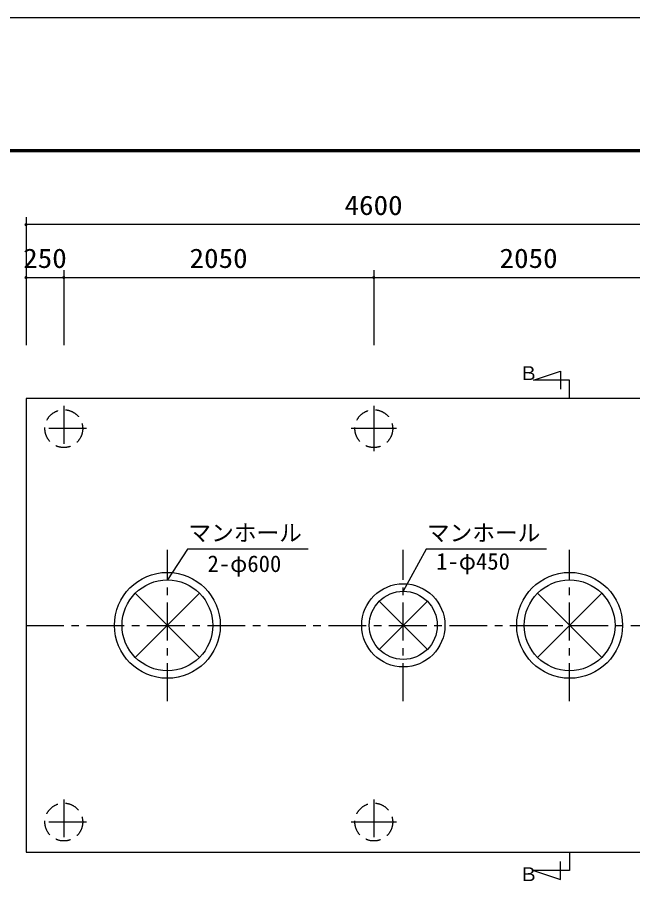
# Model space of a CAD drawing. Units: millimetres, scale not verified. Extents: x -14850 to 14850, y -10500 to 10500.
# Drawn here: x -9948 to -5884, y 4647 to 10500 of the extents above; entities that cross this region are included whole.
import ezdxf
from ezdxf.enums import TextEntityAlignment as Align

# ---------------------------------------------------------------- set-up
doc = ezdxf.new("R2010")
doc.units = ezdxf.units.MM
doc.header["$LTSCALE"] = 50
for name, pattern in [('CHAIN1', [8, 5, -1, 1, -1]), ('DASHED2', [3, 2, -1]), ('LONG_DASHED1', [7, 6, -1])]:
    doc.linetypes.add(name, pattern=pattern)
for name, color, linetype, lineweight in [('0-0_躯体', 5, 'Continuous', 25), ('0-1_製作', 5, 'Continuous', 25), ('0-5_図面枠', 7, 'Continuous', 25), ('0-6_Axis_waku', 7, 'Continuous', 25)]:
    doc.layers.add(name, color=color, linetype=linetype, lineweight=lineweight)
doc.styles.add('ＭＳ ゴシック', font='')
doc.styles.get('ＭＳ ゴシック').set_extended_font_data('MS Gothic')

msp = doc.modelspace()

# ---------------------------------------------------------------- linework, layer by layer
at = {"layer": '0-0_躯体', "color": 3}
for p, q in [((-6298.51, 7984.31), (-6298.51, 8104.31)), ((-8746.37, 6272.18), (-9170.64, 6696.44)), ((-9170.64, 6272.18), (-8746.37, 6696.44)), ((-6086.37, 6272.18), (-6510.64, 6696.44)), ((-6510.64, 6272.18), (-6086.37, 6696.44)), ((-7239.41, 6325.21), (-7557.6, 6643.41)), ((-7557.6, 6325.21), (-7239.41, 6643.41)), ((-6298.51, 4984.31), (-6298.51, 4864.31))]:
    msp.add_line(p, q, dxfattribs=at)
at = {"layer": '0-0_躯体', "color": 2}
for p, q in [((-9893.51, 7984.31), (-9893.51, 4984.31)), ((-5293.51, 7984.31), (-9893.51, 7984.31)), ((-9893.51, 4984.31), (-5293.51, 4984.31))]:
    msp.add_line(p, q, dxfattribs=at)
at = {"layer": '0-0_躯体', "color": 2, "linetype": 'CHAIN1'}
for p, q in [((-9643.51, 7934.31), (-9643.51, 7634.31)), ((-7593.51, 7934.31), (-7593.51, 7634.31)), ((-9493.51, 7784.31), (-9793.51, 7784.31)), ((-7443.51, 7784.31), (-7743.51, 7784.31)), ((-9643.51, 5334.31), (-9643.51, 5034.31)), ((-7593.51, 5334.31), (-7593.51, 5034.31)), ((-9493.51, 5184.31), (-9793.51, 5184.31))]:
    msp.add_line(p, q, dxfattribs=at)
at = {"layer": '0-0_躯体', "color": 2, "linetype": 'LONG_DASHED1'}
for p, q in [((-7593.51, 7934.31), (-7593.51, 7634.31)), ((-7443.51, 7784.31), (-7743.51, 7784.31)), ((-7443.51, 5184.31), (-7743.51, 5184.31))]:
    msp.add_line(p, q, dxfattribs=at)
at = {"layer": '0-0_躯体', "color": 3, "linetype": 'CHAIN1'}
for p, q in [((-8958.51, 5984.31), (-8958.51, 6984.31)), ((-7398.51, 5984.31), (-7398.51, 6984.31)), ((-6298.51, 5984.31), (-6298.51, 6984.31)), ((-9893.51, 6484.31), (-5293.51, 6484.31))]:
    msp.add_line(p, q, dxfattribs=at)
at = {"layer": '0-0_躯体', "color": 2, "linetype": 'DASHED2'}
msp.add_line((-7443.51, 5184.31), (-7743.51, 5184.31), dxfattribs=at)
at = {"layer": '0-0_躯体', "color": 3}
for points in [[(-6298.51, 8104.31), (-6538.51, 8104.31), (-6358.51, 8164.31), (-6358.51, 8044.31)], [(-6298.51, 4864.31), (-6538.51, 4864.31), (-6358.51, 4804.31), (-6358.51, 4924.31)]]:
    msp.add_lwpolyline(points, dxfattribs=at)
at = {"layer": '0-0_躯体', "color": 4}
for points in [[(-8027.53, 6987.41), (-8825.01, 6987.41), (-8958.51, 6784.31)], [(-6450.6, 6987.41), (-7248.08, 6987.41), (-7398.51, 6709.31)]]:
    msp.add_lwpolyline(points, dxfattribs=at)
at = {"layer": '0-0_躯体', "color": 2, "linetype": 'DASHED2'}
for centre in [(-9643.51, 7784.31), (-7593.51, 7784.31), (-9643.51, 5184.31), (-7593.51, 5184.31)]:
    msp.add_circle(centre, 125, dxfattribs=at)
at = {"layer": '0-0_躯体', "color": 3}
for centre, radius in [((-8958.51, 6484.31), 350), ((-6298.51, 6484.31), 350), ((-8958.51, 6484.31), 300), ((-7398.51, 6484.31), 275), ((-6298.51, 6484.31), 300), ((-7398.51, 6484.31), 225)]:
    msp.add_circle(centre, radius, dxfattribs=at)
at = {"layer": '0-1_製作', "color": 2}
for p, q in [((-9893.51, 9182.65), (-9893.51, 8336.7)), ((-5293.51, 9132.65), (-9893.51, 9132.65)), ((-9893.51, 8782.65), (-9643.51, 8782.65)), ((-9643.51, 8832.65), (-9643.51, 8336.7)), ((-9643.51, 8782.65), (-7593.51, 8782.65)), ((-7593.51, 8832.65), (-7593.51, 8336.7)), ((-7593.51, 8782.65), (-5543.51, 8782.65))]:
    msp.add_line(p, q, dxfattribs=at)
at = {"layer": '0-1_製作'}
for points in [[(-9893.51, 9142.65), (-9903.51, 9132.65), (-9894.76, 9142.57)], [(-9893.51, 9142.65), (-9893.51, 9132.65), (-9903.51, 9132.65)], [(-9894.76, 9142.57), (-9903.51, 9132.65), (-9903.49, 9133.28)], [(-9893.51, 9132.65), (-9903.43, 9131.4), (-9903.51, 9132.65)], [(-9894.76, 9142.57), (-9903.49, 9133.28), (-9895.99, 9142.34)], [(-9895.99, 9142.34), (-9903.49, 9133.28), (-9903.33, 9134.53)], [(-9893.51, 9132.65), (-9903.19, 9130.16), (-9903.43, 9131.4)], [(-9895.99, 9142.34), (-9903.33, 9134.53), (-9897.19, 9141.95)], [(-9897.19, 9141.95), (-9903.33, 9134.53), (-9903.02, 9135.74)], [(-9893.51, 9132.65), (-9902.8, 9128.97), (-9903.19, 9130.16)], [(-9897.19, 9141.95), (-9903.02, 9135.74), (-9898.32, 9141.41)], [(-9898.32, 9141.41), (-9903.02, 9135.74), (-9902.55, 9136.91)], [(-9893.51, 9132.65), (-9902.27, 9127.83), (-9902.8, 9128.97)], [(-9898.32, 9141.41), (-9902.55, 9136.91), (-9899.38, 9140.74)], [(-9899.38, 9140.74), (-9902.55, 9136.91), (-9901.95, 9138.01)], [(-9893.51, 9132.65), (-9901.6, 9126.77), (-9902.27, 9127.83)], [(-9899.38, 9140.74), (-9901.95, 9138.01), (-9900.35, 9139.94)], [(-9900.35, 9139.94), (-9901.95, 9138.01), (-9901.21, 9139.03)], [(-9893.51, 9132.65), (-9900.8, 9125.81), (-9901.6, 9126.77)], [(-9893.51, 9132.65), (-9899.88, 9124.95), (-9900.8, 9125.81)], [(-9893.51, 9122.65), (-9899.88, 9124.95), (-9893.51, 9132.65)], [(-9892.88, 9142.63), (-9893.51, 9132.65), (-9893.51, 9142.65)], [(-9891.63, 9142.47), (-9893.51, 9132.65), (-9892.88, 9142.63)], [(-9890.42, 9142.16), (-9893.51, 9132.65), (-9891.63, 9142.47)], [(-9889.25, 9141.7), (-9893.51, 9132.65), (-9890.42, 9142.16)], [(-9888.15, 9141.09), (-9893.51, 9132.65), (-9889.25, 9141.7)], [(-9887.13, 9140.36), (-9893.51, 9132.65), (-9888.15, 9141.09)], [(-9886.22, 9139.5), (-9893.51, 9132.65), (-9887.13, 9140.36)], [(-9886.22, 9139.5), (-9883.51, 9132.65), (-9893.51, 9132.65)], [(-9883.51, 9132.65), (-9893.51, 9122.65), (-9893.51, 9132.65)], [(-9883.51, 9132.65), (-9892.25, 9122.73), (-9893.51, 9122.65)], [(-9883.53, 9132.02), (-9892.25, 9122.73), (-9883.51, 9132.65)], [(-9883.53, 9132.02), (-9891.02, 9122.97), (-9892.25, 9122.73)], [(-9883.68, 9130.78), (-9891.02, 9122.97), (-9883.53, 9132.02)], [(-9883.68, 9130.78), (-9889.82, 9123.35), (-9891.02, 9122.97)], [(-9884, 9129.56), (-9889.82, 9123.35), (-9883.68, 9130.78)], [(-9885.42, 9138.53), (-9883.51, 9132.65), (-9886.22, 9139.5)], [(-9884.74, 9137.47), (-9883.51, 9132.65), (-9885.42, 9138.53)], [(-9884.21, 9136.33), (-9883.51, 9132.65), (-9884.74, 9137.47)], [(-9883.82, 9135.14), (-9883.51, 9132.65), (-9884.21, 9136.33)], [(-9883.58, 9133.9), (-9883.51, 9132.65), (-9883.82, 9135.14)], [(-9893.51, 9122.65), (-9898.86, 9124.21), (-9899.88, 9124.95)], [(-9893.51, 9122.65), (-9897.76, 9123.6), (-9898.86, 9124.21)], [(-9893.51, 9122.65), (-9896.6, 9123.14), (-9897.76, 9123.6)], [(-9893.51, 9122.65), (-9895.38, 9122.83), (-9896.6, 9123.14)], [(-9893.51, 9122.65), (-9894.13, 9122.67), (-9895.38, 9122.83)], [(-9884, 9129.56), (-9888.69, 9123.89), (-9889.82, 9123.35)], [(-9884.46, 9128.39), (-9888.69, 9123.89), (-9884, 9129.56)], [(-9884.46, 9128.39), (-9887.63, 9124.56), (-9888.69, 9123.89)], [(-9885.06, 9127.29), (-9887.63, 9124.56), (-9884.46, 9128.39)], [(-9885.06, 9127.29), (-9886.66, 9125.36), (-9887.63, 9124.56)], [(-9885.8, 9126.28), (-9886.66, 9125.36), (-9885.06, 9127.29)], [(-9893.51, 8792.65), (-9903.51, 8782.65), (-9894.76, 8792.57)], [(-9893.51, 8792.65), (-9893.51, 8782.65), (-9903.51, 8782.65)], [(-9894.76, 8792.57), (-9903.51, 8782.65), (-9903.49, 8783.28)], [(-9893.51, 8782.65), (-9903.43, 8781.4), (-9903.51, 8782.65)], [(-9894.76, 8792.57), (-9903.49, 8783.28), (-9895.99, 8792.34)], [(-9895.99, 8792.34), (-9903.49, 8783.28), (-9903.33, 8784.53)], [(-9893.51, 8782.65), (-9903.19, 8780.16), (-9903.43, 8781.4)], [(-9895.99, 8792.34), (-9903.33, 8784.53), (-9897.19, 8791.95)], [(-9897.19, 8791.95), (-9903.33, 8784.53), (-9903.02, 8785.74)], [(-9893.51, 8782.65), (-9902.8, 8778.97), (-9903.19, 8780.16)], [(-9897.19, 8791.95), (-9903.02, 8785.74), (-9898.32, 8791.41)], [(-9898.32, 8791.41), (-9903.02, 8785.74), (-9902.55, 8786.91)], [(-9893.51, 8782.65), (-9902.27, 8777.83), (-9902.8, 8778.97)], [(-9898.32, 8791.41), (-9902.55, 8786.91), (-9899.38, 8790.74)], [(-9899.38, 8790.74), (-9902.55, 8786.91), (-9901.95, 8788.01)], [(-9893.51, 8782.65), (-9901.6, 8776.77), (-9902.27, 8777.83)], [(-9899.38, 8790.74), (-9901.95, 8788.01), (-9900.35, 8789.94)], [(-9900.35, 8789.94), (-9901.95, 8788.01), (-9901.21, 8789.03)], [(-9893.51, 8782.65), (-9900.8, 8775.81), (-9901.6, 8776.77)], [(-9893.51, 8782.65), (-9899.88, 8774.95), (-9900.8, 8775.81)], [(-9893.51, 8772.65), (-9899.88, 8774.95), (-9893.51, 8782.65)], [(-9892.88, 8792.63), (-9893.51, 8782.65), (-9893.51, 8792.65)], [(-9891.63, 8792.47), (-9893.51, 8782.65), (-9892.88, 8792.63)], [(-9890.42, 8792.16), (-9893.51, 8782.65), (-9891.63, 8792.47)], [(-9889.25, 8791.7), (-9893.51, 8782.65), (-9890.42, 8792.16)], [(-9888.15, 8791.09), (-9893.51, 8782.65), (-9889.25, 8791.7)], [(-9887.13, 8790.36), (-9893.51, 8782.65), (-9888.15, 8791.09)], [(-9886.22, 8789.5), (-9893.51, 8782.65), (-9887.13, 8790.36)], [(-9886.22, 8789.5), (-9883.51, 8782.65), (-9893.51, 8782.65)], [(-9883.51, 8782.65), (-9893.51, 8772.65), (-9893.51, 8782.65)], [(-9883.51, 8782.65), (-9892.25, 8772.73), (-9893.51, 8772.65)], [(-9883.53, 8782.02), (-9892.25, 8772.73), (-9883.51, 8782.65)], [(-9883.53, 8782.02), (-9891.02, 8772.97), (-9892.25, 8772.73)], [(-9883.68, 8780.78), (-9891.02, 8772.97), (-9883.53, 8782.02)], [(-9883.68, 8780.78), (-9889.82, 8773.35), (-9891.02, 8772.97)], [(-9884, 8779.56), (-9889.82, 8773.35), (-9883.68, 8780.78)], [(-9884, 8779.56), (-9888.69, 8773.89), (-9889.82, 8773.35)], [(-9884.46, 8778.39), (-9888.69, 8773.89), (-9884, 8779.56)], [(-9885.42, 8788.53), (-9883.51, 8782.65), (-9886.22, 8789.5)], [(-9884.74, 8787.47), (-9883.51, 8782.65), (-9885.42, 8788.53)], [(-9884.21, 8786.33), (-9883.51, 8782.65), (-9884.74, 8787.47)], [(-9883.82, 8785.14), (-9883.51, 8782.65), (-9884.21, 8786.33)], [(-9883.58, 8783.9), (-9883.51, 8782.65), (-9883.82, 8785.14)], [(-9643.51, 8792.65), (-9653.51, 8782.65), (-9644.76, 8792.57)], [(-9643.51, 8792.65), (-9643.51, 8782.65), (-9653.51, 8782.65)], [(-9644.76, 8792.57), (-9653.51, 8782.65), (-9653.49, 8783.28)], [(-9643.51, 8782.65), (-9653.43, 8781.4), (-9653.51, 8782.65)], [(-9644.76, 8792.57), (-9653.49, 8783.28), (-9645.99, 8792.34)], [(-9645.99, 8792.34), (-9653.49, 8783.28), (-9653.33, 8784.53)], [(-9643.51, 8782.65), (-9653.19, 8780.16), (-9653.43, 8781.4)], [(-9645.99, 8792.34), (-9653.33, 8784.53), (-9647.19, 8791.95)], [(-9647.19, 8791.95), (-9653.33, 8784.53), (-9653.02, 8785.74)], [(-9643.51, 8782.65), (-9652.8, 8778.97), (-9653.19, 8780.16)], [(-9647.19, 8791.95), (-9653.02, 8785.74), (-9648.32, 8791.41)], [(-9648.32, 8791.41), (-9653.02, 8785.74), (-9652.55, 8786.91)], [(-9643.51, 8782.65), (-9652.27, 8777.83), (-9652.8, 8778.97)], [(-9648.32, 8791.41), (-9652.55, 8786.91), (-9649.38, 8790.74)], [(-9649.38, 8790.74), (-9652.55, 8786.91), (-9651.95, 8788.01)], [(-9643.51, 8782.65), (-9651.6, 8776.77), (-9652.27, 8777.83)], [(-9649.38, 8790.74), (-9651.95, 8788.01), (-9650.35, 8789.94)], [(-9650.35, 8789.94), (-9651.95, 8788.01), (-9651.21, 8789.03)], [(-9643.51, 8782.65), (-9650.8, 8775.81), (-9651.6, 8776.77)], [(-9643.51, 8782.65), (-9649.88, 8774.95), (-9650.8, 8775.81)], [(-9643.51, 8772.65), (-9649.88, 8774.95), (-9643.51, 8782.65)], [(-9642.88, 8792.63), (-9643.51, 8782.65), (-9643.51, 8792.65)], [(-9641.63, 8792.47), (-9643.51, 8782.65), (-9642.88, 8792.63)], [(-9640.42, 8792.16), (-9643.51, 8782.65), (-9641.63, 8792.47)], [(-9639.25, 8791.7), (-9643.51, 8782.65), (-9640.42, 8792.16)], [(-9638.15, 8791.09), (-9643.51, 8782.65), (-9639.25, 8791.7)], [(-9637.13, 8790.36), (-9643.51, 8782.65), (-9638.15, 8791.09)], [(-9636.22, 8789.5), (-9643.51, 8782.65), (-9637.13, 8790.36)], [(-9636.22, 8789.5), (-9633.51, 8782.65), (-9643.51, 8782.65)], [(-9633.51, 8782.65), (-9643.51, 8772.65), (-9643.51, 8782.65)], [(-9633.51, 8782.65), (-9642.25, 8772.73), (-9643.51, 8772.65)], [(-9633.53, 8782.02), (-9642.25, 8772.73), (-9633.51, 8782.65)], [(-9633.53, 8782.02), (-9641.02, 8772.97), (-9642.25, 8772.73)], [(-9633.68, 8780.78), (-9641.02, 8772.97), (-9633.53, 8782.02)], [(-9633.68, 8780.78), (-9639.82, 8773.35), (-9641.02, 8772.97)], [(-9633.99, 8779.56), (-9639.82, 8773.35), (-9633.68, 8780.78)], [(-9633.99, 8779.56), (-9638.69, 8773.89), (-9639.82, 8773.35)], [(-9634.46, 8778.39), (-9638.69, 8773.89), (-9633.99, 8779.56)], [(-9635.42, 8788.53), (-9633.51, 8782.65), (-9636.22, 8789.5)], [(-9634.74, 8787.47), (-9633.51, 8782.65), (-9635.42, 8788.53)], [(-9634.21, 8786.33), (-9633.51, 8782.65), (-9634.74, 8787.47)], [(-9633.82, 8785.14), (-9633.51, 8782.65), (-9634.21, 8786.33)], [(-9633.58, 8783.9), (-9633.51, 8782.65), (-9633.82, 8785.14)], [(-7593.51, 8782.65), (-7603.51, 8782.65), (-7603.49, 8783.28)], [(-7593.51, 8782.65), (-7603.43, 8781.4), (-7603.51, 8782.65)], [(-7593.51, 8792.65), (-7603.49, 8783.28), (-7603.33, 8784.53)], [(-7593.51, 8782.65), (-7603.49, 8783.28), (-7593.51, 8792.65)], [(-7593.51, 8782.65), (-7603.19, 8780.16), (-7603.43, 8781.4)], [(-7593.51, 8792.65), (-7603.33, 8784.53), (-7594.76, 8792.57)], [(-7594.76, 8792.57), (-7603.33, 8784.53), (-7603.02, 8785.74)], [(-7593.51, 8782.65), (-7602.8, 8778.97), (-7603.19, 8780.16)], [(-7594.76, 8792.57), (-7603.02, 8785.74), (-7595.99, 8792.34)], [(-7595.99, 8792.34), (-7603.02, 8785.74), (-7602.55, 8786.91)], [(-7593.51, 8782.65), (-7602.27, 8777.83), (-7602.8, 8778.97)], [(-7595.99, 8792.34), (-7602.55, 8786.91), (-7597.19, 8791.95)], [(-7597.19, 8791.95), (-7602.55, 8786.91), (-7601.95, 8788.01)], [(-7593.51, 8782.65), (-7601.6, 8776.77), (-7602.27, 8777.83)], [(-7597.19, 8791.95), (-7601.95, 8788.01), (-7598.32, 8791.41)], [(-7598.32, 8791.41), (-7601.95, 8788.01), (-7601.21, 8789.03)], [(-7593.51, 8782.65), (-7600.8, 8775.81), (-7601.6, 8776.77)], [(-7598.32, 8791.41), (-7601.21, 8789.03), (-7599.38, 8790.74)], [(-7599.38, 8790.74), (-7601.21, 8789.03), (-7600.35, 8789.94)], [(-7593.51, 8772.65), (-7600.8, 8775.81), (-7593.51, 8782.65)], [(-7592.88, 8792.63), (-7593.51, 8782.65), (-7593.51, 8792.65)], [(-7591.63, 8792.47), (-7593.51, 8782.65), (-7592.88, 8792.63)], [(-7590.42, 8792.16), (-7593.51, 8782.65), (-7591.63, 8792.47)], [(-7589.25, 8791.7), (-7593.51, 8782.65), (-7590.42, 8792.16)], [(-7588.15, 8791.09), (-7593.51, 8782.65), (-7589.25, 8791.7)], [(-7587.13, 8790.36), (-7593.51, 8782.65), (-7588.15, 8791.09)], [(-7586.22, 8789.5), (-7593.51, 8782.65), (-7587.13, 8790.36)], [(-7585.42, 8788.53), (-7593.51, 8782.65), (-7586.22, 8789.5)], [(-7585.42, 8788.53), (-7583.51, 8782.65), (-7593.51, 8782.65)], [(-7583.51, 8782.65), (-7593.51, 8772.65), (-7593.51, 8782.65)], [(-7583.53, 8782.02), (-7593.51, 8772.65), (-7583.51, 8782.65)], [(-7583.68, 8780.78), (-7593.51, 8772.65), (-7583.53, 8782.02)], [(-7583.68, 8780.78), (-7592.25, 8772.73), (-7593.51, 8772.65)], [(-7584, 8779.56), (-7592.25, 8772.73), (-7583.68, 8780.78)], [(-7584, 8779.56), (-7591.02, 8772.97), (-7592.25, 8772.73)], [(-7584.46, 8778.39), (-7591.02, 8772.97), (-7584, 8779.56)], [(-7584.74, 8787.47), (-7583.51, 8782.65), (-7585.42, 8788.53)], [(-7584.21, 8786.33), (-7583.51, 8782.65), (-7584.74, 8787.47)], [(-7583.82, 8785.14), (-7583.51, 8782.65), (-7584.21, 8786.33)], [(-7583.58, 8783.9), (-7583.51, 8782.65), (-7583.82, 8785.14)], [(-9893.51, 8772.65), (-9898.86, 8774.21), (-9899.88, 8774.95)], [(-9893.51, 8772.65), (-9897.76, 8773.6), (-9898.86, 8774.21)], [(-9893.51, 8772.65), (-9896.6, 8773.14), (-9897.76, 8773.6)], [(-9893.51, 8772.65), (-9895.38, 8772.83), (-9896.6, 8773.14)], [(-9893.51, 8772.65), (-9894.13, 8772.67), (-9895.38, 8772.83)], [(-9884.46, 8778.39), (-9887.63, 8774.56), (-9888.69, 8773.89)], [(-9885.06, 8777.29), (-9887.63, 8774.56), (-9884.46, 8778.39)], [(-9885.06, 8777.29), (-9886.66, 8775.36), (-9887.63, 8774.56)], [(-9885.8, 8776.28), (-9886.66, 8775.36), (-9885.06, 8777.29)], [(-9643.51, 8772.65), (-9648.86, 8774.21), (-9649.88, 8774.95)], [(-9643.51, 8772.65), (-9647.76, 8773.6), (-9648.86, 8774.21)], [(-9643.51, 8772.65), (-9646.6, 8773.14), (-9647.76, 8773.6)], [(-9643.51, 8772.65), (-9645.38, 8772.83), (-9646.6, 8773.14)], [(-9643.51, 8772.65), (-9644.13, 8772.67), (-9645.38, 8772.83)], [(-9634.46, 8778.39), (-9637.63, 8774.56), (-9638.69, 8773.89)], [(-9635.06, 8777.29), (-9637.63, 8774.56), (-9634.46, 8778.39)], [(-9635.06, 8777.29), (-9636.66, 8775.36), (-9637.63, 8774.56)], [(-9635.8, 8776.28), (-9636.66, 8775.36), (-9635.06, 8777.29)], [(-7593.51, 8772.65), (-7599.88, 8774.95), (-7600.8, 8775.81)], [(-7593.51, 8772.65), (-7598.86, 8774.21), (-7599.88, 8774.95)], [(-7593.51, 8772.65), (-7597.76, 8773.6), (-7598.86, 8774.21)], [(-7593.51, 8772.65), (-7596.6, 8773.14), (-7597.76, 8773.6)], [(-7593.51, 8772.65), (-7595.38, 8772.83), (-7596.6, 8773.14)], [(-7593.51, 8772.65), (-7594.13, 8772.67), (-7595.38, 8772.83)], [(-7584.46, 8778.39), (-7589.82, 8773.35), (-7591.02, 8772.97)], [(-7585.06, 8777.29), (-7589.82, 8773.35), (-7584.46, 8778.39)], [(-7585.06, 8777.29), (-7588.69, 8773.89), (-7589.82, 8773.35)], [(-7585.8, 8776.28), (-7588.69, 8773.89), (-7585.06, 8777.29)], [(-7585.8, 8776.28), (-7587.63, 8774.56), (-7588.69, 8773.89)], [(-7586.66, 8775.36), (-7587.63, 8774.56), (-7585.8, 8776.28)]]:
    msp.add_solid(points, dxfattribs=at)
at = {"layer": '0-5_図面枠'}
msp.add_lwpolyline([(-14850, -10500), (14850, -10500), (14850, 10500), (-14850, 10500)], close=True, dxfattribs=at)
at = {"layer": '0-6_Axis_waku'}
for p, q in [((-12964, 9629), (14014, 9629)), ((-12963, 9628), (14013, 9628)), ((-12962, 9627), (14012, 9627)), ((-12961, 9626), (14011, 9626)), ((-12960, 9625), (14010, 9625)), ((-12959, 9624), (14009, 9624)), ((-12958, 9623), (14008, 9623)), ((-12957, 9622), (14007, 9622)), ((-12956, 9621), (14006, 9621)), ((-12955, 9620), (14005, 9620)), ((-12954, 9619), (14004, 9619)), ((-12953, 9618), (14003, 9618)), ((-12952, 9617), (14002, 9617)), ((-12951, 9616), (14001, 9616)), ((-12950, 9615), (14000, 9615))]:
    msp.add_line(p, q, dxfattribs=at)

# ---------------------------------------------------------------- texts
at = {"layer": '0-0_躯体', "color": 4, "style": 'ＭＳ ゴシック'}
for s, height, p in [('Ｂ', 91.79, (-6632.77, 8077.51)), ('マンホール', 110, (-8819.47, 7007.47)), ('マンホール', 110, (-7242.54, 7007.47)), ('2-φ600', 110, (-8693.3, 6803.66)), ('1-φ450', 110, (-7181.16, 6819.38)), ('Ｂ', 91.79, (-6632.77, 4766.11))]:
    msp.add_text(s, height=height, dxfattribs=at).set_placement(p, align=Align.BOTTOM_LEFT)
at = {"layer": '0-1_製作', "color": 4, "style": 'ＭＳ ゴシック', "width": 1.1}
for s, p in [('4600', (-7787.26, 9157.65)), ('250', (-9912.26, 8807.65)), ('2050', (-8812.26, 8807.65)), ('2050', (-6762.26, 8807.65))]:
    msp.add_text(s, height=128.4, dxfattribs=at).set_placement(p, align=Align.BOTTOM_LEFT)

doc.saveas('drawing.dxf')
